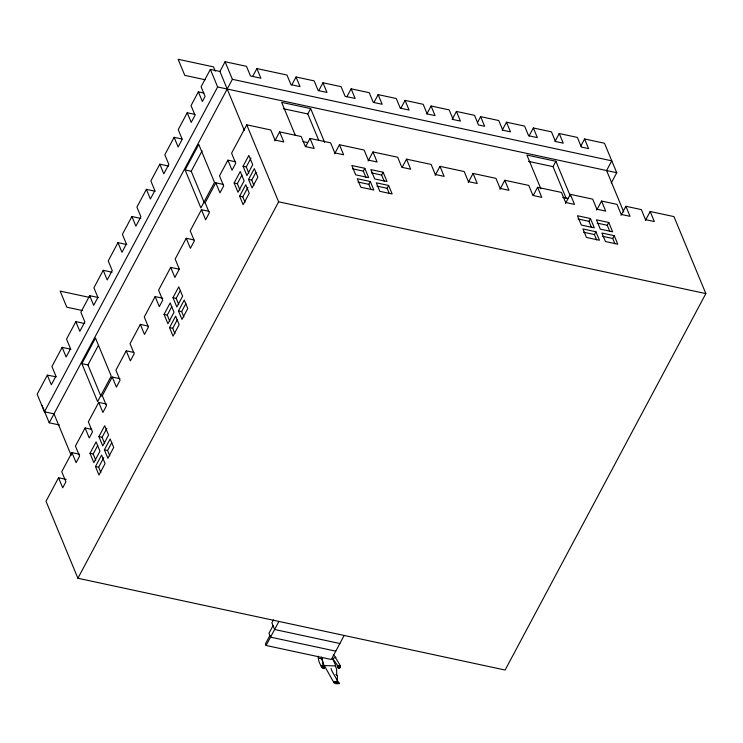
<?xml version="1.0" encoding="UTF-8"?>
<svg xmlns="http://www.w3.org/2000/svg" width="743" height="743" viewBox="0 0 743 743"><rect width="100%" height="100%" fill="white"/><g stroke="black" fill="none" stroke-linecap="round" stroke-linejoin="round"><path stroke-width="1.11" d="M333.802 682.585L334.629 681.405L337.081 682.037C336.365 683.792 338.724 683.857 336.969 682.12L334.926 681.656L333.802 682.585L335.66 683.69L339.226 683.69L339.04 682.956L337.805 682.613M322.007 658.883C325.462 673.817 317.363 662.784 318.357 656.227M56.282 376.831L47.32 375.131L37.15 394.217L44.431 411.798L53.998 413.851L71.17 455.292M70.984 349.247L62.143 347.343L51.926 366.503L55.929 376.153L51.323 384.781L47.32 375.131M84.693 323.539L75.842 321.645L66.536 339.105L70.529 348.755L66.136 356.993L62.143 347.343M98.54 297.571L89.689 295.677L80.866 312.236L84.86 321.886L79.845 331.294L75.842 321.645M112.063 272.207L103.221 270.313L93.897 287.792L97.89 297.441L93.692 305.327L89.689 295.677M126.821 244.54L117.97 242.636L108.237 260.904L112.23 270.554L107.215 279.962L103.221 270.313M140.752 218.414L131.901 216.51L122.4 234.342L126.394 243.992L121.973 252.286L117.97 242.636M155.231 191.257L146.38 189.363L136.916 207.102L140.919 216.752L135.904 226.16L131.901 216.51M168.661 166.07L159.81 164.166L150.866 180.948L154.86 190.598L150.374 199.013L146.38 189.363M181.868 138.987L174.122 137.325L164.835 154.758L168.828 164.407L163.813 173.816L159.81 164.166M194.963 114.431L187.217 112.769L178.218 129.644L182.221 139.294L178.125 146.975L174.122 137.325M203.907 93.033L198.372 91.844L191.044 105.59L195.047 115.239L191.22 122.419L187.217 112.769M244.363 130.462L219.919 71.449L210.353 69.387L201.093 86.755L205.087 96.404L202.375 101.494L198.372 91.844M219.919 71.449L225.092 61.734L246.49 66.331L250.493 75.981L260.886 78.219L256.883 68.57L286.974 75.034L290.977 84.683L300.042 86.634L296.048 76.984L314.168 80.876L318.162 90.525L326.976 92.42L322.982 82.77L341.102 86.662L345.096 96.311L355.135 98.466L351.142 88.816L369.262 92.708L373.255 102.358L382.143 104.271L378.141 94.621L396.27 98.513L400.263 108.162L409.068 110.057L405.074 100.407L423.194 104.299L427.188 113.948L435.073 115.639L431.079 105.989L449.199 109.89L453.193 119.539L460.409 121.081L456.416 111.431L474.536 115.332L478.529 124.982L484.631 126.291L480.637 116.642L498.757 120.533L502.76 130.183L510.478 131.845L506.485 122.196L524.604 126.087L528.598 135.737L537.347 137.613L533.344 127.963L551.473 131.855L555.467 141.504L563.24 143.176L559.247 133.526L577.367 137.418L581.37 147.068L588.586 148.619L584.592 138.969L604.477 143.25L616.736 172.72L611.285 182.936M44.431 411.798L217.634 86.968L210.353 69.387M59.421 424.987L49.233 422.795L232.383 79.315L225.092 61.734M81.869 363.624L95.494 338.074L111.227 376.079L97.602 401.619L81.869 363.624L87.953 364.934L101.076 396.595M185.137 169.952L198.762 144.402L214.504 182.397L200.879 207.947L185.137 169.952L191.23 171.262L204.344 202.923M87.953 364.934L98.308 345.514M191.23 171.262L202.124 150.82M252.611 76.585L256.883 68.57M66.201 479.393L58.539 477.749L46.01 501.256L77.904 578.249L505.129 670.037L705.85 293.606L673.957 216.603L650.181 211.495L645.361 220.532M79.603 454.252L71.95 452.608L61.753 471.721L65.923 481.77L62.709 487.798L58.539 477.749M91.649 429.37L85.092 427.959L75.433 446.069L79.594 456.118L76.111 462.657L71.95 452.608M106.379 404.034L98.726 402.39L88.343 421.857L92.503 431.915L89.253 438.008L85.092 427.959M119.902 378.689L112.239 377.045L102.302 395.675L106.472 405.724L102.887 412.439L98.726 402.39M133.879 352.47L126.217 350.826L115.899 370.19L120.06 380.24L116.4 387.094L112.239 377.045M147.978 326.028L140.316 324.385L130.044 343.656L134.204 353.714L130.378 360.875L126.217 350.826M162.801 298.231L155.138 296.587L144.263 316.982L148.424 327.041L144.486 334.434L140.316 324.385M179.462 269.263L170.704 267.387L158.575 290.151L162.736 300.2L159.299 306.636L155.138 296.587M193.895 239.915L186.233 238.271L175.162 259.047L179.323 269.096L174.874 277.436L170.704 267.387M209.108 211.374L201.455 209.73L190.208 230.813L194.378 240.862L190.394 248.32L186.233 238.271M223.467 184.459L215.804 182.815L205.152 202.783L209.322 212.842L205.616 219.789L201.455 209.73M235.55 161.798L227.887 160.154L219.51 175.868L223.671 185.917L219.965 192.864L215.804 182.815M650.181 211.495L654.342 221.553L645.5 219.649L641.339 209.6L625.866 206.275L630.027 216.324L621.185 214.43L617.024 204.371L601.542 201.047L605.703 211.105L596.87 209.201L592.7 199.152L570.318 194.341L574.488 204.39L565.646 202.495L561.476 192.446L537.598 187.31L541.768 197.359L532.926 195.465L528.756 185.416L504.794 180.261L508.955 190.31L500.113 188.416L495.952 178.366L473.068 173.444L477.229 183.502L468.387 181.598L464.226 171.549L439.967 166.339L444.128 176.388L435.287 174.484L431.126 164.435L406.514 159.151L410.675 169.2L401.833 167.296L397.672 157.247L372.949 151.934L377.11 161.993L368.277 160.089L364.107 150.04L339.458 144.736L343.619 154.795L334.777 152.891L330.616 142.842L310.026 138.421L314.196 148.47L305.354 146.566L301.184 136.517L279.637 131.892L283.798 141.941L274.956 140.037L270.796 129.988L246.732 124.815L231.593 153.207L235.754 163.256L232.048 170.203L227.887 160.154M89.987 453.332L96.098 441.881L99.961 451.196L93.85 462.648L89.987 453.332L93.181 454.019L95.754 460.233M98.912 436.605L104.698 425.739L108.562 435.064L102.766 445.921L98.912 436.605L102.097 437.283L104.67 443.497M164.064 314.41L170.175 302.958L174.029 312.274L167.918 323.734L164.064 314.41L167.249 315.097L169.822 321.31M172.98 297.683L178.775 286.817L182.639 296.141L176.843 306.998L172.98 297.683L176.175 298.37L178.747 304.584M234.147 182.982L240.249 171.522L244.113 180.846L238.001 192.298L234.147 182.982L237.333 183.67L239.905 189.883M243.063 166.246L248.859 155.389L252.713 164.705L246.927 175.571L243.063 166.246L246.258 166.934L248.831 173.147M93.181 454.019L97.76 445.428M102.097 437.283L106.834 428.405M167.249 315.097L171.837 306.506M176.175 298.37L180.382 290.467M237.333 183.67L241.912 175.079M246.258 166.934L250.995 158.045M291.767 84.999L296.048 76.984M95.466 466.548L101.568 455.097L105.088 463.586L98.986 475.046L95.466 466.548L98.652 467.236L100.853 472.548M104.382 449.821L110.178 438.955L113.698 447.453L107.902 458.31L104.382 449.821L107.577 450.499L109.769 455.812M169.534 327.626L175.645 316.174L179.165 324.672L173.054 336.124L169.534 327.626L172.729 328.313L174.93 333.626M178.459 310.899L184.245 300.033L187.765 308.531L181.979 319.397L178.459 310.899L181.645 311.586L183.846 316.889M239.617 196.198L245.729 184.738L249.249 193.236L243.137 204.696L239.617 196.198L242.803 196.886L245.004 202.189M248.543 179.462L254.329 168.605L257.849 177.103L252.063 187.96L248.543 179.462L251.728 180.15L253.93 185.462M98.652 467.236L103.741 457.688M107.577 450.499L111.784 442.605M172.729 328.313L177.308 319.722M181.645 311.586L185.861 303.683M242.803 196.886L247.902 187.338M251.728 180.15L255.945 172.255M274.817 140.919L279.637 131.892M318.701 90.785L322.982 82.77M318.728 140.343L307.797 113.958L310.658 108.589L281.662 102.358L295.212 135.077M305.744 146.445L310.026 138.421M77.904 578.249L278.625 201.817L246.732 124.815M346.86 96.841L351.142 88.816M334.638 153.773L339.458 144.736M373.868 102.636L378.141 94.621M368.138 160.971L372.949 151.934M365.909 177.336L363.336 171.122L364.832 168.317L351.829 165.522L355.693 174.837L368.695 177.633L364.832 168.317M400.793 108.422L405.074 100.407M371.008 189.651L368.807 184.338L370.311 181.533L357.309 178.738L360.829 187.236L373.831 190.032L370.311 181.533M384.224 181.273L381.651 175.06L383.147 172.246L370.822 169.599L374.686 178.924L387.01 181.571L383.147 172.246M389.323 193.589L387.122 188.276L388.626 185.462L376.292 182.815L379.812 191.313L392.146 193.96L388.626 185.462M426.798 114.013L431.079 105.989M402.232 167.175L406.514 159.151M452.134 119.456L456.416 111.431M435.147 175.367L439.967 166.339M477.433 122.66L480.637 116.642M468.248 182.481L473.068 173.444M502.203 130.211L506.485 122.196M499.974 189.298L504.794 180.261M529.072 135.988L533.344 127.963M273.48 619.838L271.873 622.866L274.622 629.497L339.857 643.512M273.034 625.68L268.957 633.324L270.545 637.141L335.78 651.156M269.876 635.534L265.437 643.865L266.096 645.472L331.341 659.487L344.158 635.451M266.096 645.472L278.913 621.436M554.965 141.551L559.247 133.526M533.316 195.344L537.598 187.31M566.147 198.307L553.033 166.646L555.894 161.277L526.898 155.046L540.885 188.824M580.822 146.046L584.592 138.969M565.507 203.378L570.318 194.341M591.521 227.553L588.948 221.34L590.453 218.526L577.45 215.739L581.314 225.055L594.307 227.85L590.453 218.526M596.731 210.083L601.542 201.047M596.629 239.868L594.428 234.556L595.923 231.742L582.921 228.955L586.441 237.444L599.443 240.24L595.923 231.742M609.836 231.491L607.263 225.278L608.768 222.463L596.434 219.817L600.298 229.132L612.622 231.788L608.768 222.463M621.046 215.312L625.866 206.275M614.944 243.797L612.743 238.494L614.238 235.68L601.914 233.033L605.434 241.531L617.758 244.178L614.238 235.68M337.842 665.561L337.378 667.307L338.306 667.177L338.529 666.276C339.783 667.26 336.56 668.876 339.17 667.883L339.848 667M333.969 682.715L335.567 682.13L337.266 682.733M339.755 667.864L340.322 667.093M333.7 682.241L324.273 665.552M337.749 683.319L339.393 683.346M333.226 654.824L335.966 657.369L332.4 658.419L335.938 665.932L324.004 665.57L321.403 657.128M323.92 668.589L321.413 667.177L321.032 665.923M322.118 658.892L318.626 658.224M335.427 657.555L340.415 665.821L337.712 665.579L332.567 658.419M338.334 682.65L338.808 682.733L337.276 680.309L337.452 675.471L335.817 674.625M232.383 79.315L611.768 160.832L606.585 170.537L623.749 211.978M205.133 79.733L184.775 75.359L178.116 59.282L213.492 66.879L215.266 71.17M217.634 86.968L616.736 172.72M283.259 108.682L307.797 113.958M528.496 161.37L553.033 166.646M302.977 141.551L307.435 142.507M562.711 197.359L568.284 198.557M352.498 168.8L363.336 171.122M371.565 172.896L381.651 175.06M578.119 219.009L588.948 221.34M597.177 223.104L607.263 225.278M357.977 182.016L368.807 184.338M377.035 186.112L387.122 188.276M583.589 232.225L594.428 234.556M602.657 236.32L612.743 238.494M278.625 201.817L705.85 293.606M89.987 297.525L60.146 291.107L66.805 307.193L82.64 310.593M337.09 683.012C339.449 681.415 331.359 672.118 331.118 668.486M338.353 668.18L339.718 667.92L340.443 666.926L339.969 665.635M323.121 665.988L324.18 667.938L322.889 666.74L322.991 667.558L324.022 668.635L322.035 667.335M335.372 665.839L336.625 669.443L336.69 674.932M555.894 161.277L570.318 196.106M310.658 108.589L324.645 142.359M41.952 405.214L49.233 422.795"/></g></svg>
